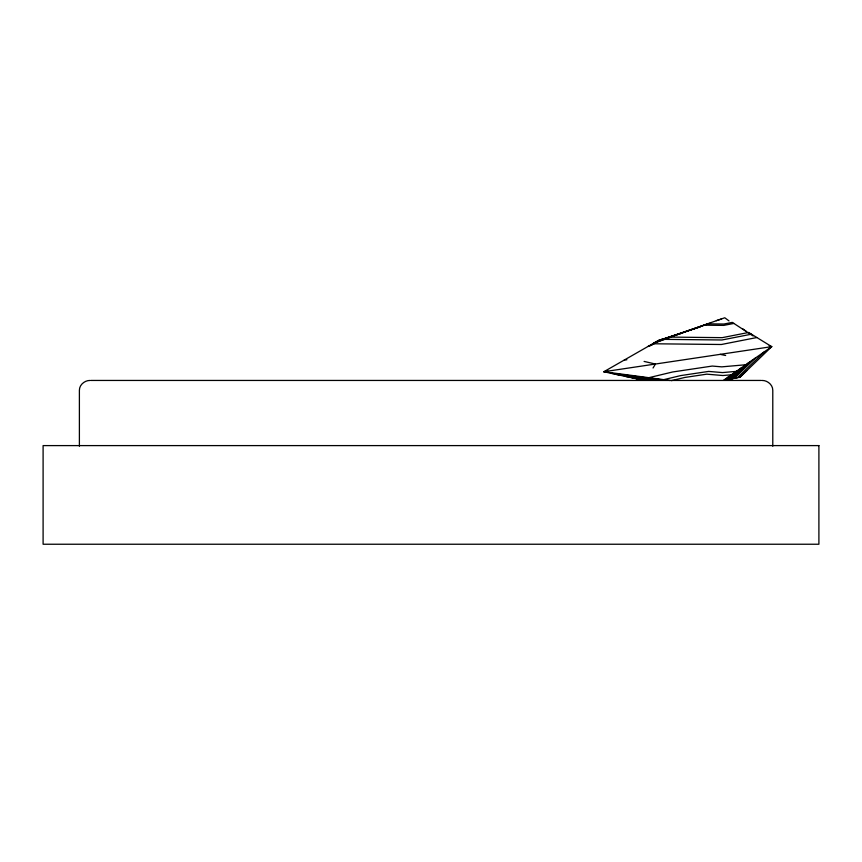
<?xml version="1.0" encoding="UTF-8"?>
<svg xmlns="http://www.w3.org/2000/svg" width="862" height="862" viewBox="0 0 862 862"><rect width="100%" height="100%" fill="white"/><g stroke="black" fill="none" stroke-linecap="round" stroke-linejoin="round"><path stroke-width="1.29" d="M653.051 367.999L655.422 364.033L644.097 361.426M731.687 378.213L739.79 377.394L771.706 346.653L748.647 332.463L722.248 337.656L671.153 337.107L653.277 343.442M725.233 379.98L728.638 376.726M727.431 379.592L735.243 372.115M728.067 379.485L737.161 370.768M729.274 379.269L740.781 368.246M731.827 378.817L748.453 362.88M732.247 378.741L749.735 361.997M733.153 378.58L752.461 360.09M755.187 358.183L734.058 378.418L725.782 379.873M764.508 351.674L737.161 377.858L725.621 379.183M746.783 370.66L739.79 377.394M723.53 380.282L771.706 346.653L769.152 345.813M643.612 380.325L603.842 371.737L658.406 340.512L662.501 339.068M90.057 380.454C85.026 380.282 79.282 384.667 79.39 390.314L79.39 446.204M657.447 341.061L710.288 323.196M655.874 341.955L724.77 317.766L729.004 320.901M654.969 342.473L707.928 323.843L723.972 324.015L732.269 322.388L753.097 335.943M716.354 320.642L721.623 318.94M658.342 340.544L700.235 326.903M657.329 341.126L682.715 332.937M654.818 342.559L658.557 341.352M654.064 343.001L656.51 342.203M650.691 344.929L654.247 343.776M648.526 346.168L652.254 344.962M648.041 346.438L649.98 345.813M648.86 377.685L672.716 371.964L712.26 366.059L721.763 366.856L745.781 364.755M663.751 379.657L680.646 375.595L708.65 371.414L722.518 372.589L736.288 371.382M671.401 380.659L684.719 377.47L706.797 374.162L722.906 375.53L731.418 374.787M670.119 380.498L603.842 371.737L607.764 370.865M733.939 323.412L723.8 325.394L704.2 325.19M751.438 334.187L721.947 339.984L664.893 339.369M756.868 337.527L721.375 344.498L652.868 343.766M603.842 371.737L771.706 346.653M624.293 360.036L626.889 359.756M726.321 379.56L728.993 379.302M90.758 380.444L761.415 380.444M762.116 380.454C767.148 380.282 772.891 384.667 772.783 390.314L772.783 446.204M610.802 373.246L665.152 380.207M616.308 374.431L660.249 380.056M618.366 374.873L657.954 379.948M625.952 376.511L656.101 380.379M631.835 377.782L651.855 380.347M633.548 378.149L650.853 380.368M636.77 378.849L646.112 380.045M720.126 354.368L725.664 355.489M742.947 328.95L746.136 331.299M818.9 445.6L43.1 445.6L43.1 544.234L818.9 544.234L818.9 445.6"/></g></svg>
